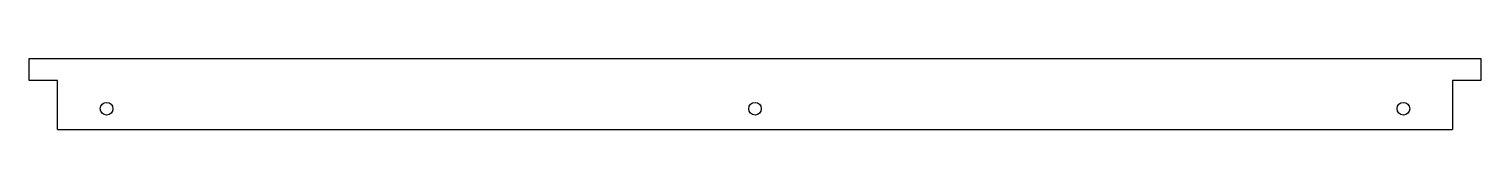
# Model space of a CAD drawing. Header units: millimetres. Extents: x -562 to 0, y -18 to 10.
import ezdxf

# ---------------------------------------------------------------- set-up
doc = ezdxf.new("R2010")
doc.units = ezdxf.units.MM

msp = doc.modelspace()

# ---------------------------------------------------------------- linework, layer by layer
at = {"color": 7, "linetype": 'Continuous', "lineweight": 25}
for p, q in [((-562, 1.4), (-562, 10)), ((-562, 10), (0, 10)), ((0, 10), (0, 1.4)), ((-551, 1.4), (-562, 1.4)), ((-551, -17.64), (-551, 1.4)), ((0, 1.4), (-11, 1.4)), ((-11, 1.4), (-11, -17.64)), ((-551, -17.64), (-11, -17.64))]:
    msp.add_line(p, q, dxfattribs=at)
for centre in [(-532, -9.54), (-281, -9.54), (-30, -9.54)]:
    msp.add_circle(centre, 2.45, dxfattribs=at)

doc.saveas('drawing.dxf')
